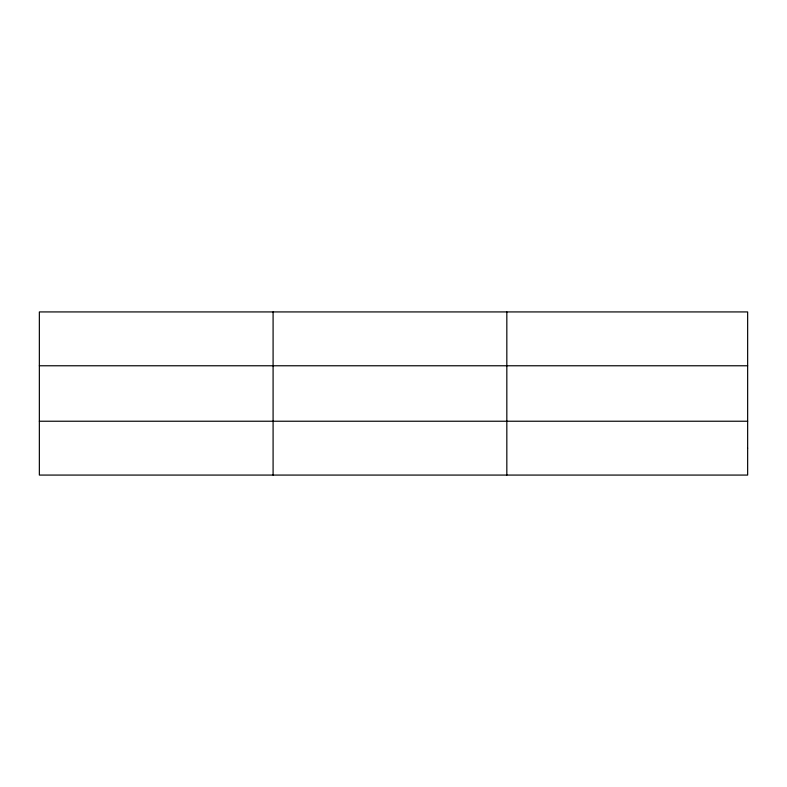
<?xml version="1.0" encoding="UTF-8"?>
<svg xmlns="http://www.w3.org/2000/svg" width="787" height="787" viewBox="0 0 787 787"><rect width="100%" height="100%" fill="white"/><g stroke="black" fill="none" stroke-linecap="round" stroke-linejoin="round"><path stroke-width="1.18" d="M273.089 311.927L273.089 475.073M506.828 311.927L506.828 475.073M39.35 365.768L747.65 365.768M39.35 421.232L747.65 421.232M747.65 448.147L747.65 475.073L39.35 475.073L39.35 311.927L747.65 311.927L747.65 448.147"/></g></svg>
